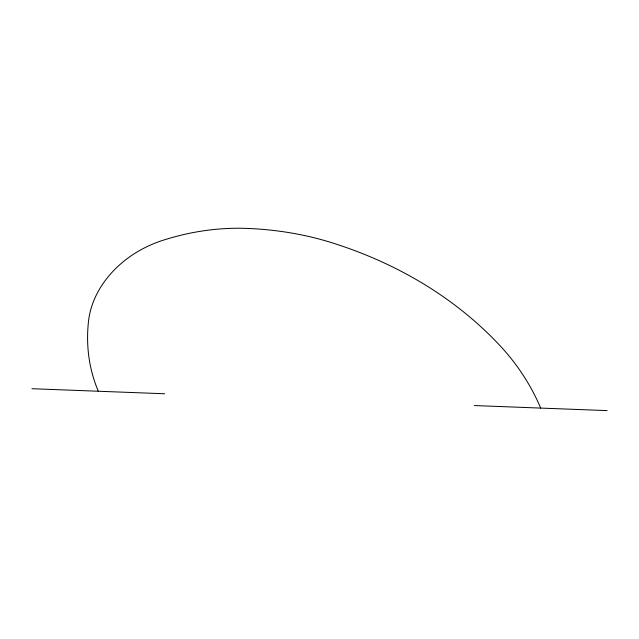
<?xml version="1.0" encoding="UTF-8"?>
<svg xmlns="http://www.w3.org/2000/svg" width="639" height="639" viewBox="0 0 639 639"><rect width="100%" height="100%" fill="white"/><g stroke="black" fill="none" stroke-linecap="round" stroke-linejoin="round"><path stroke-width="0.96" d="M31.95 388.712L164.662 393.768M474.338 405.557L607.05 410.605M98.31 391.236A206.756 166.204 -22.1 0 1 88.533 321.074A98.047 78.813 -22.1 0 1 161.947 240.631A206.756 166.204 -22.1 0 1 246.91 228.411A323.813 260.305 -22.1 0 1 332.552 242.948A489.202 393.249 -22.1 0 1 499.371 344.98A323.813 260.305 -22.1 0 1 540.69 408.081"/></g></svg>
